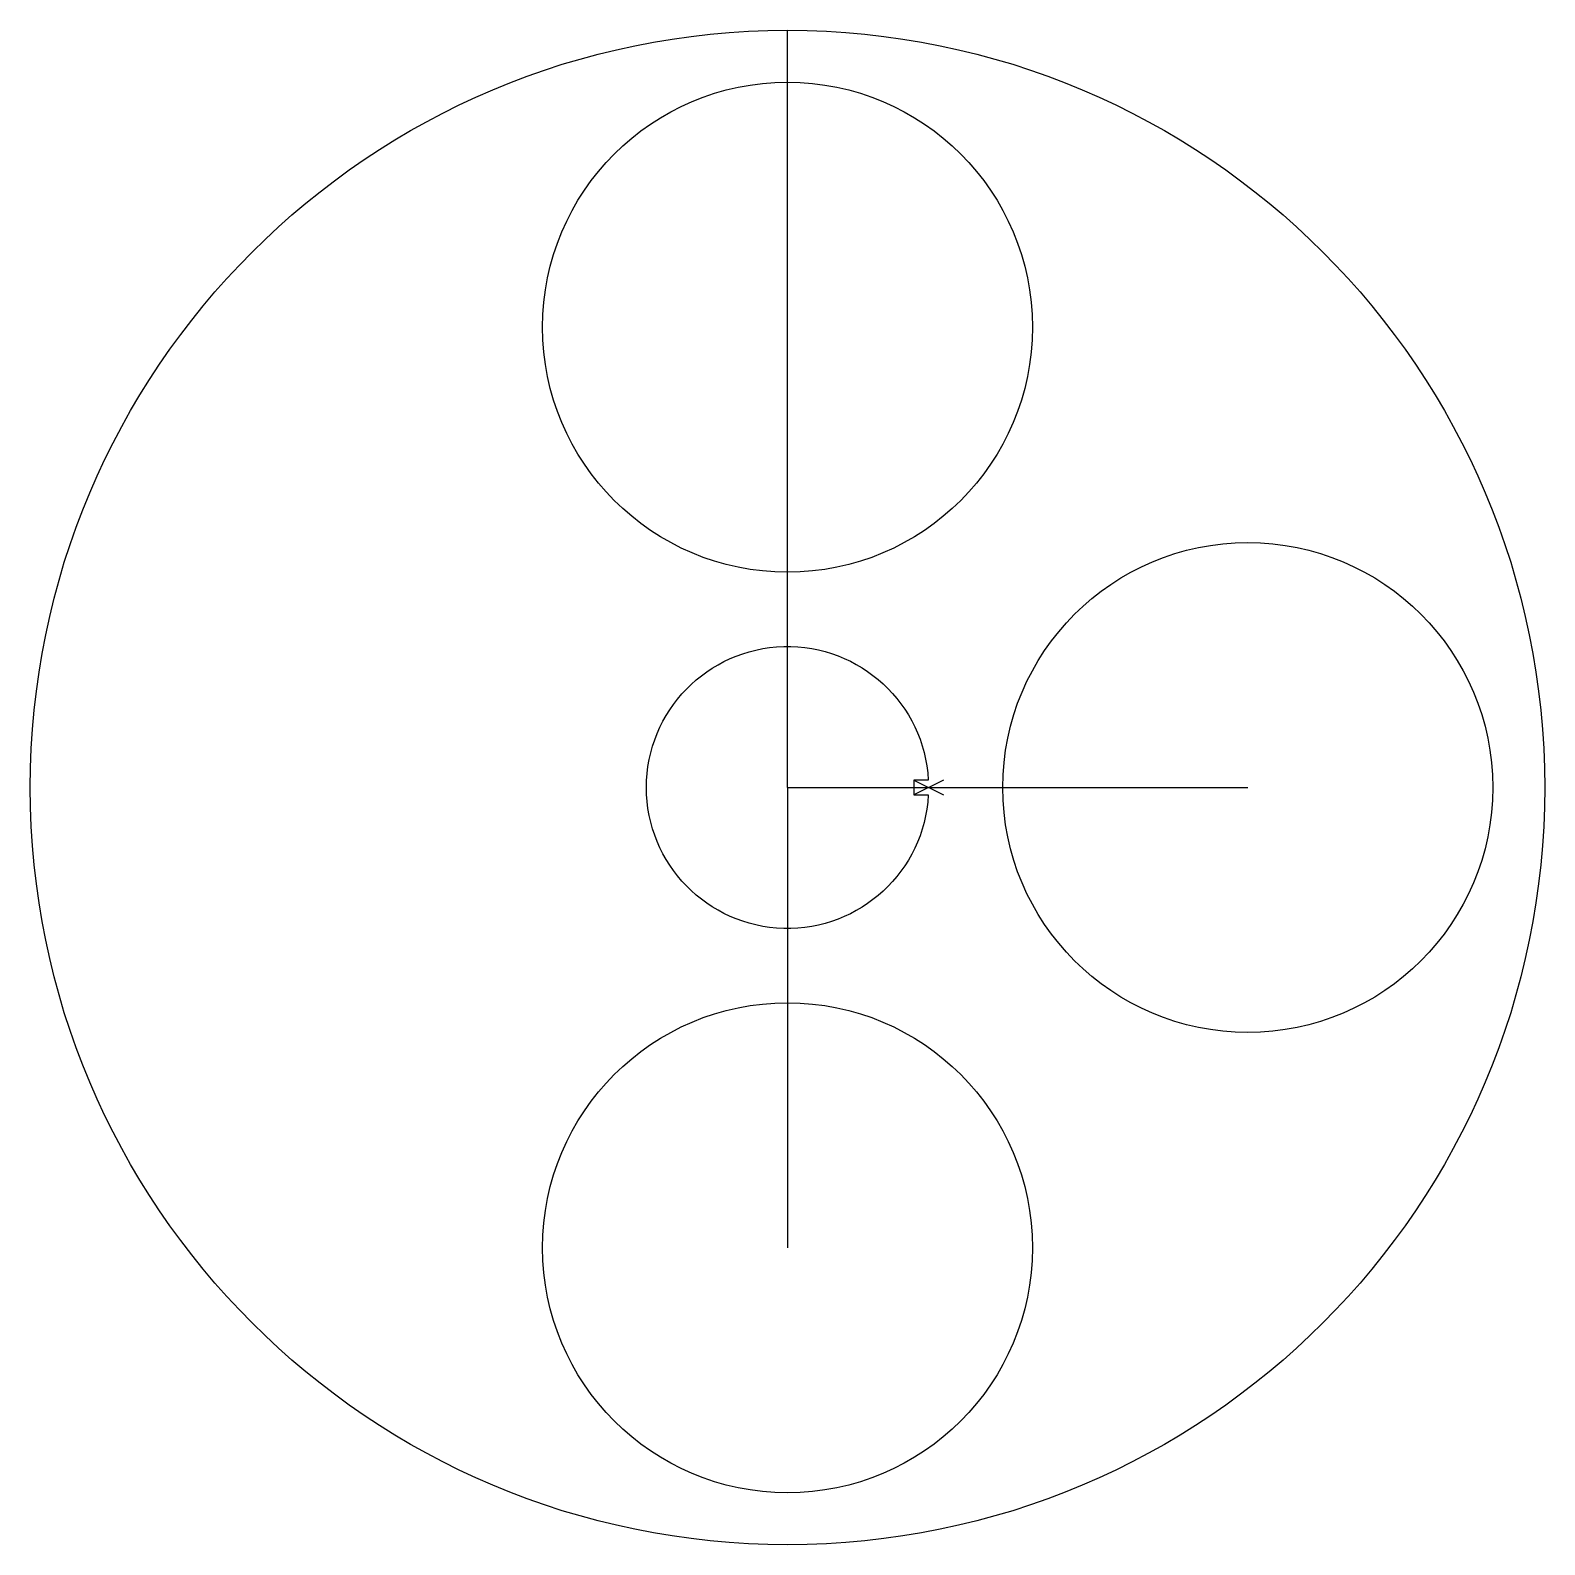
# Model space of a CAD drawing. Header units: millimetres. Extents: x -102 to 102, y -102 to 102.
import ezdxf

# ---------------------------------------------------------------- set-up
doc = ezdxf.new("R2010")
doc.units = ezdxf.units.MM
doc.layers.get('0').update_dxf_attribs({"linetype": 'CONTINUOUS'})

msp = doc.modelspace()

# ---------------------------------------------------------------- linework, layer by layer
for p, q in [((0, 62), (0, 102)), ((0, 0), (0, 62)), ((0, 0), (0, -62)), ((0, 0), (62, 0)), ((17, 1), (21, -1)), ((21, 1), (17, -1))]:
    msp.add_line(p, q)
msp.add_lwpolyline([(18.97, 1), (17, 1), (17, -1), (18.97, -1, -37.973666)], format="xyb", close=True)
for centre, radius in [((0, 0), 102), ((0, 62), 33), ((62, 0), 33), ((0, -62), 33)]:
    msp.add_circle(centre, radius)

doc.saveas('drawing.dxf')
